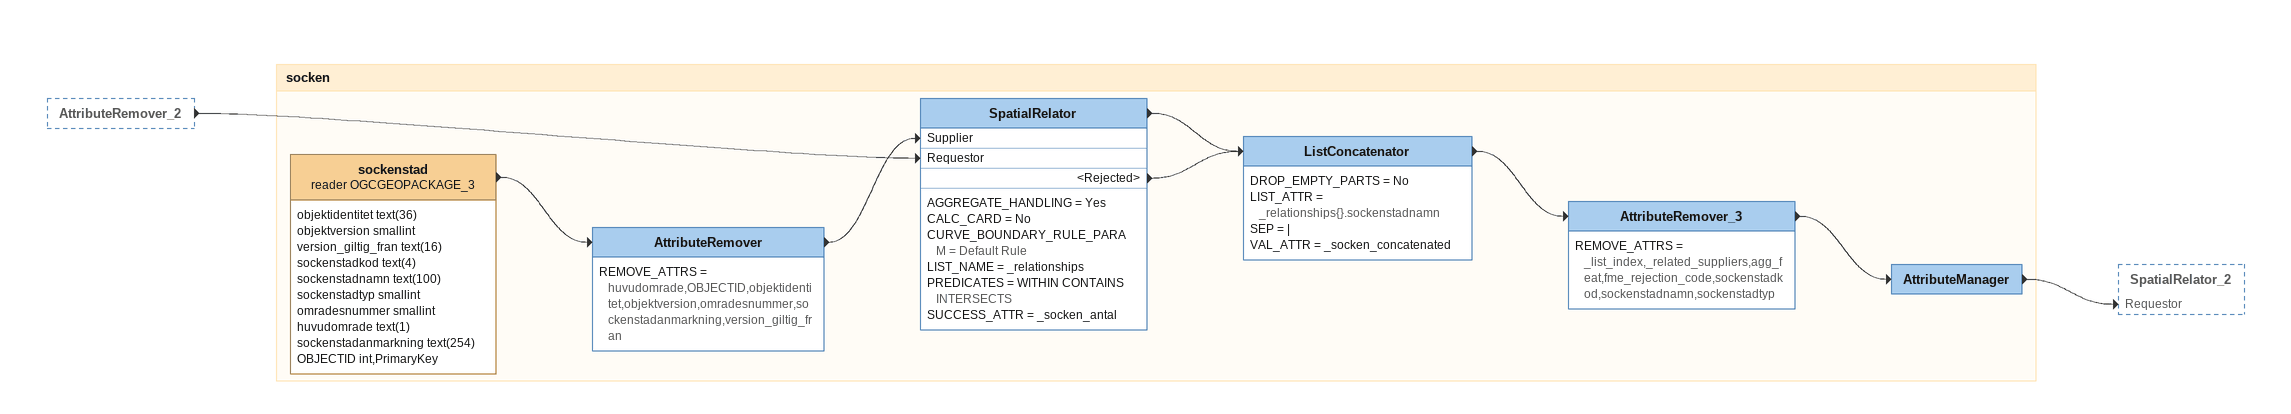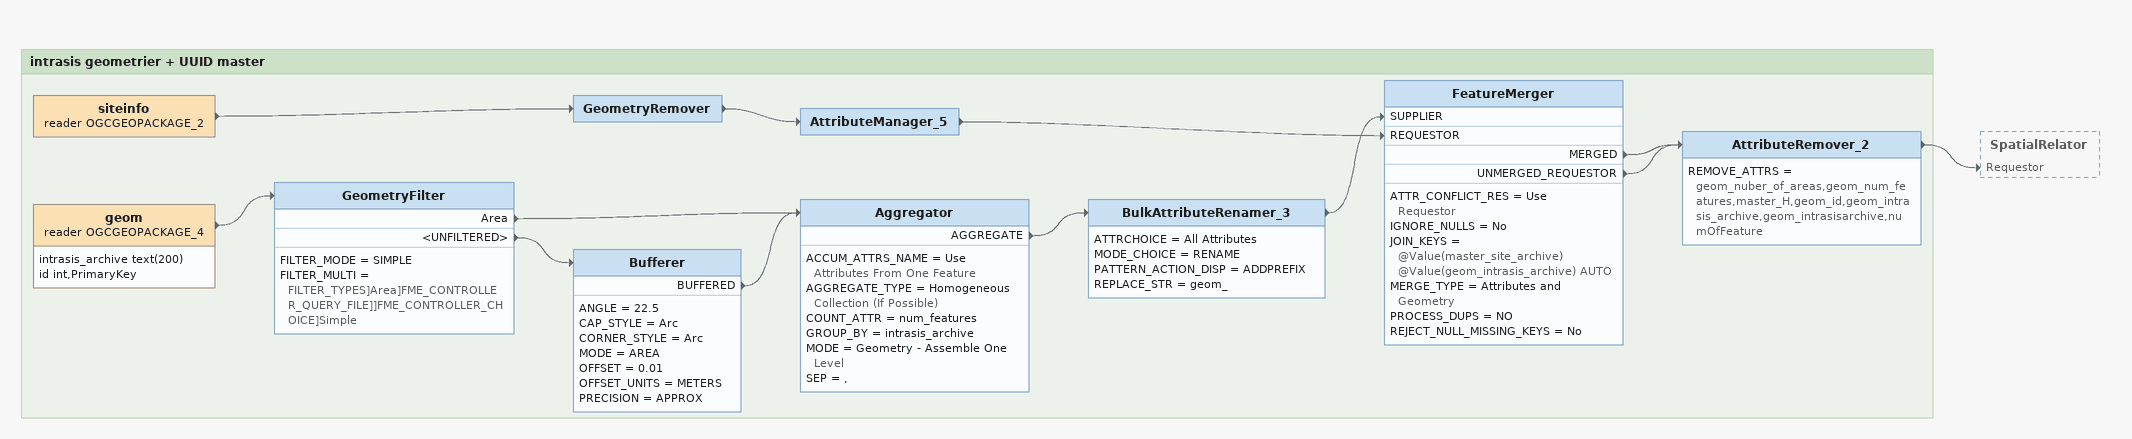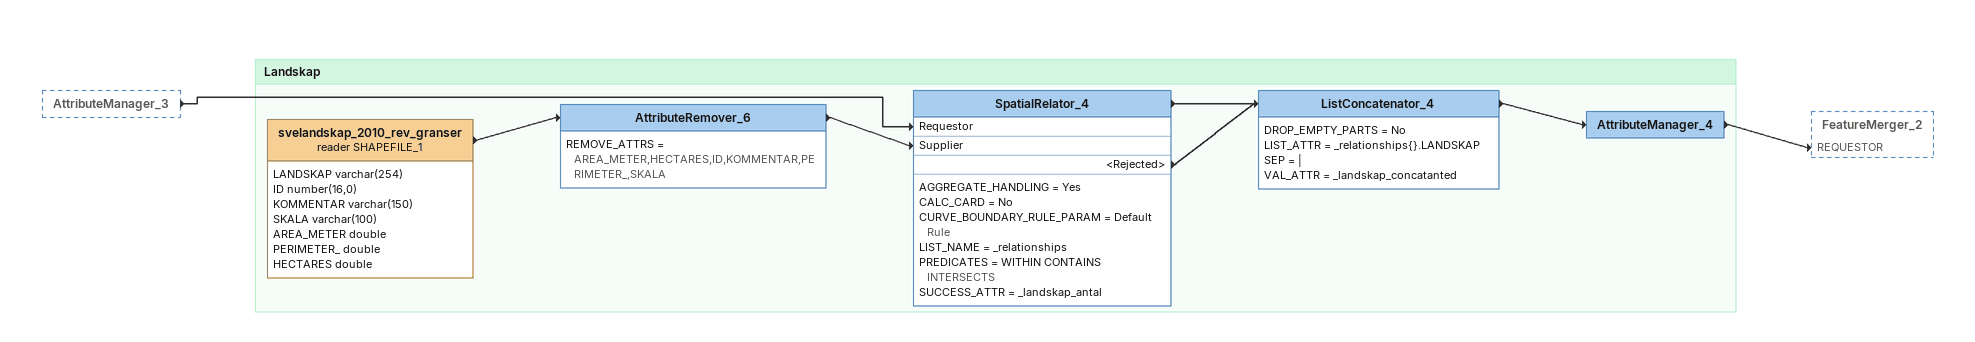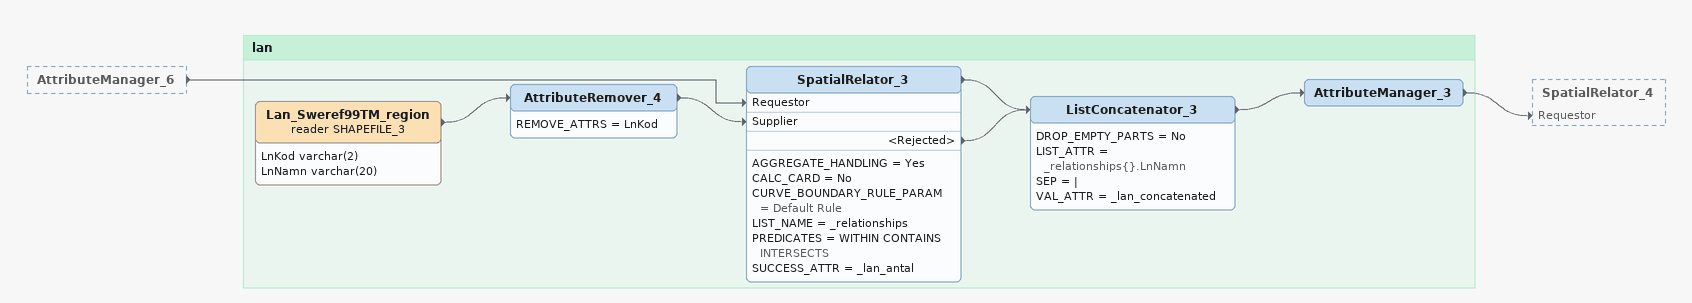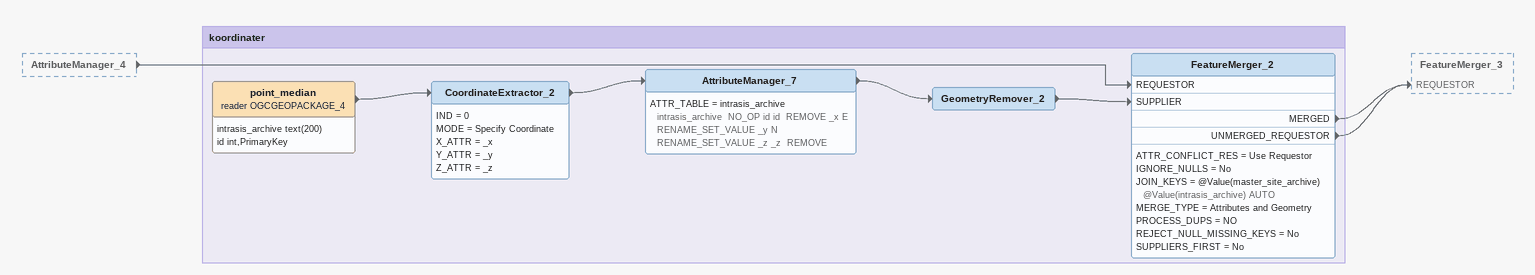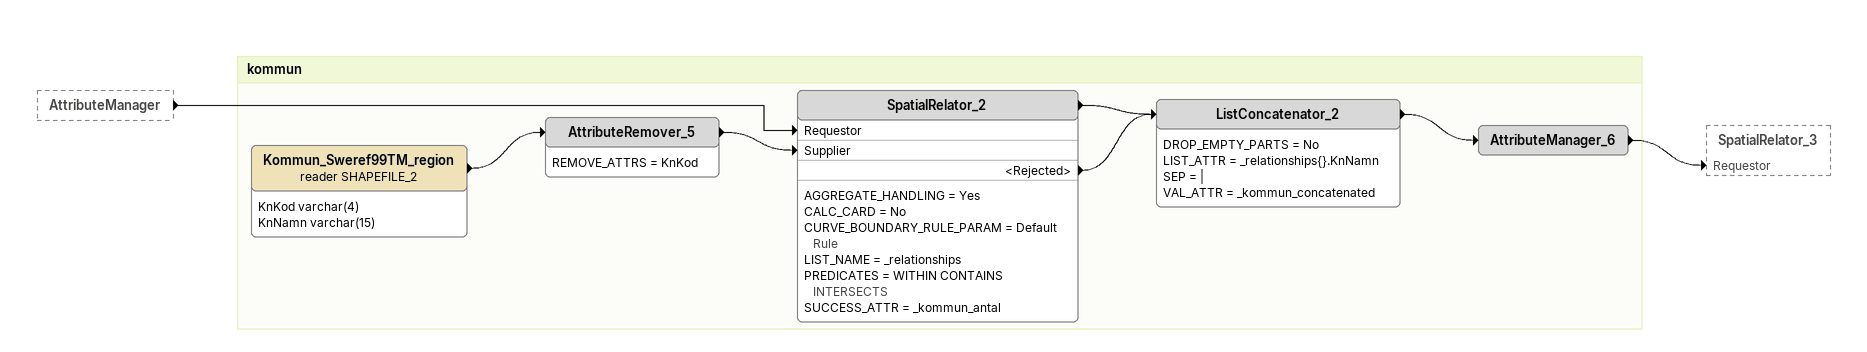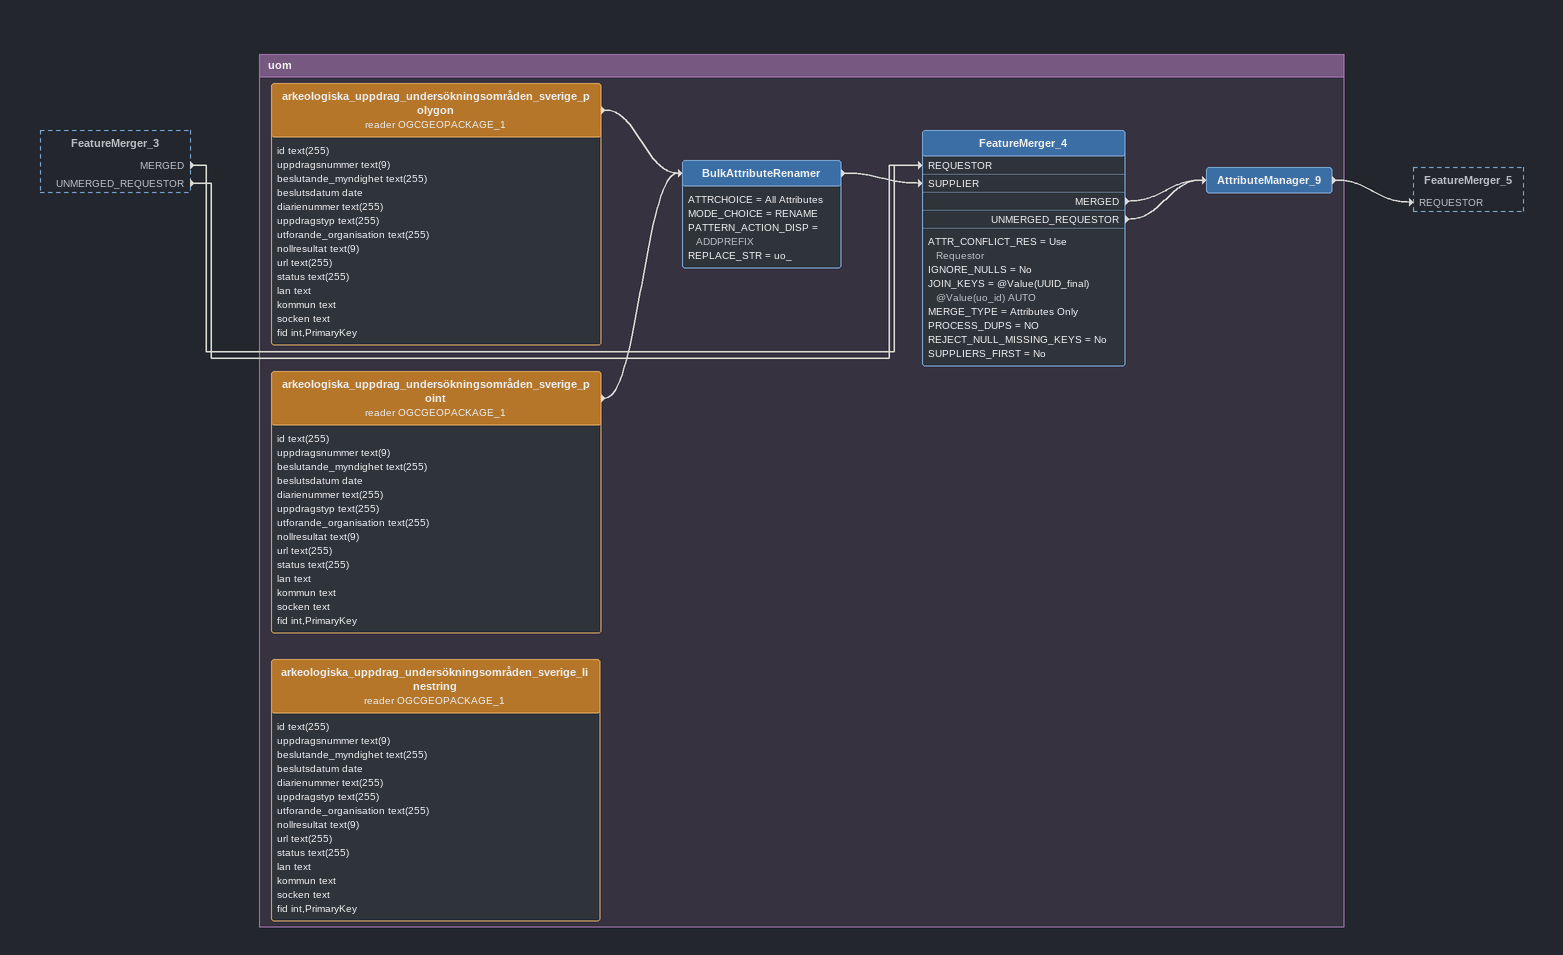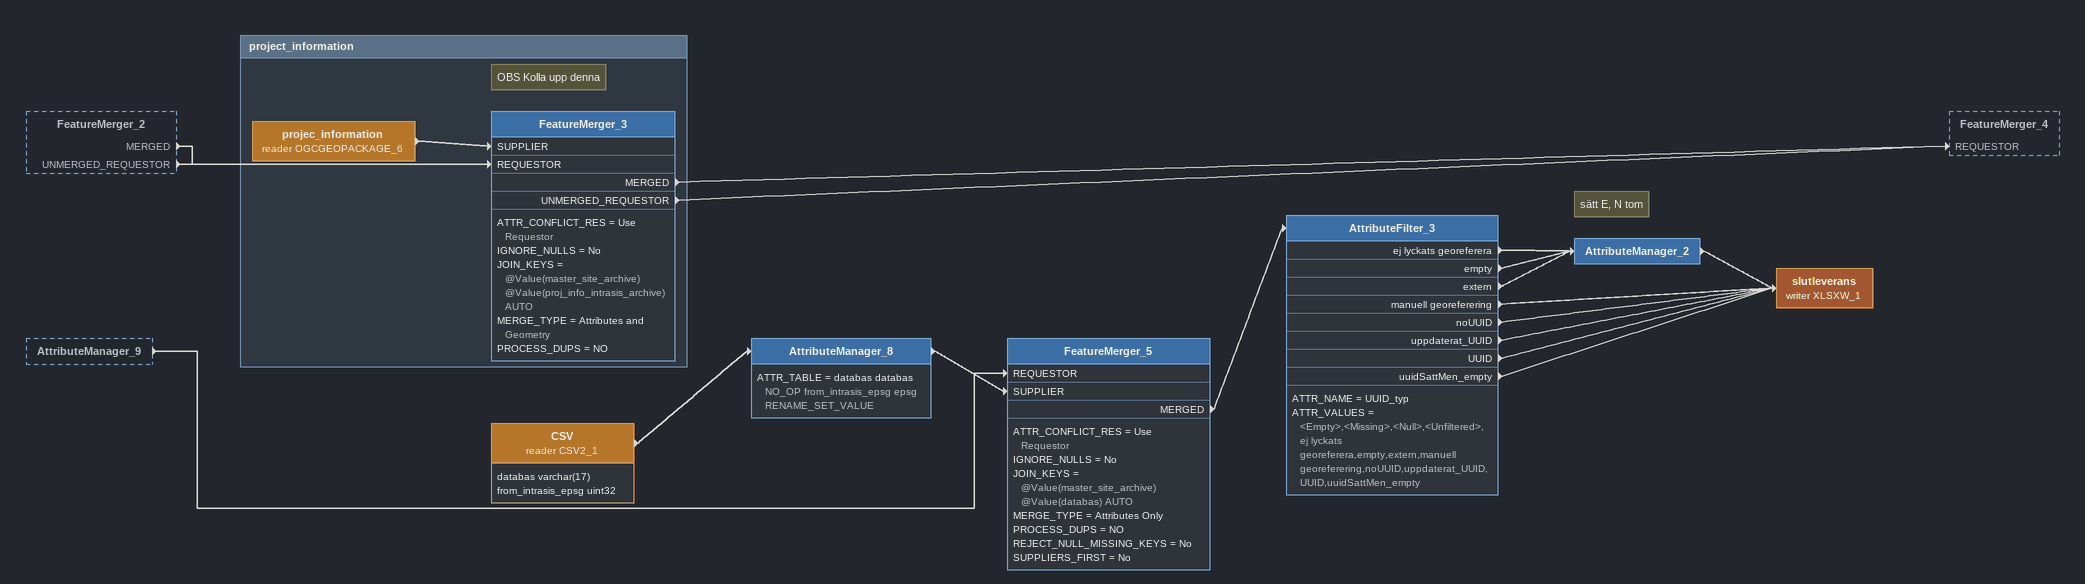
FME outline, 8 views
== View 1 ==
AttributeRemover_2 [outside]
    -> SpatialRelator [Requestor]

Bookmark: socken
sockenstad (reader OGCGEOPACKAGE_3)
    attributes: objektidentitet text(36), objektversion smallint, version_giltig_fran text(16), sockenstadkod text(4), sockenstadnamn text(100), sockenstadtyp smallint, omradesnummer smallint, huvudomrade text(1), sockenstadanmarkning text(254), OBJECTID int,PrimaryKey
    -> AttributeRemover
AttributeRemover
    REMOVE_ATTRS = huvudomrade,OBJECTID,objektidentitet,objektversion,omradesnummer,sockenstadanmarkning,version_giltig_fran
    -> SpatialRelator [Supplier]
SpatialRelator
    AGGREGATE_HANDLING = Yes
    CALC_CARD = No
    CURVE_BOUNDARY_RULE_PARAM = Default Rule
    LIST_NAME = _relationships
    PREDICATES = WITHIN CONTAINS INTERSECTS
    SUCCESS_ATTR = _socken_antal
    -> ListConcatenator
    <Rejected> -> ListConcatenator
ListConcatenator
    DROP_EMPTY_PARTS = No
    LIST_ATTR = _relationships{}.sockenstadnamn
    SEP = |
    VAL_ATTR = _socken_concatenated
    -> AttributeRemover_3
AttributeRemover_3
    REMOVE_ATTRS = _list_index,_related_suppliers,agg_feat,fme_rejection_code,sockenstadkod,sockenstadnamn,sockenstadtyp
    -> AttributeManager
AttributeManager
    -> SpatialRelator_2 [Requestor]

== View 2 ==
Bookmark: intrasis geometrier + UUID master
siteinfo (reader OGCGEOPACKAGE_2)
    -> GeometryRemover
GeometryRemover
    -> AttributeManager_5
AttributeManager_5
    -> FeatureMerger [REQUESTOR]
geom (reader OGCGEOPACKAGE_4)
    attributes: intrasis_archive text(200), id int,PrimaryKey
    -> GeometryFilter
GeometryFilter
    FILTER_MODE = SIMPLE
    FILTER_MULTI = FILTER_TYPES]Area]FME_CONTROLLER_QUERY_FILE]]FME_CONTROLLER_CHOICE]Simple
    Area -> Aggregator
    <UNFILTERED> -> Bufferer
Bufferer
    ANGLE = 22.5
    CAP_STYLE = Arc
    CORNER_STYLE = Arc
    MODE = AREA
    OFFSET = 0.01
    OFFSET_UNITS = METERS
    PRECISION = APPROX
    BUFFERED -> Aggregator
Aggregator
    ACCUM_ATTRS_NAME = Use Attributes From One Feature
    AGGREGATE_TYPE = Homogeneous Collection (If Possible)
    COUNT_ATTR = num_features
    GROUP_BY = intrasis_archive
    MODE = Geometry - Assemble One Level
    SEP = ,
    AGGREGATE -> BulkAttributeRenamer_3
BulkAttributeRenamer_3
    ATTRCHOICE = All Attributes
    MODE_CHOICE = RENAME
    PATTERN_ACTION_DISP = ADDPREFIX
    REPLACE_STR = geom_
    -> FeatureMerger [SUPPLIER]
FeatureMerger
    ATTR_CONFLICT_RES = Use Requestor
    IGNORE_NULLS = No
    JOIN_KEYS = @Value(master_site_archive) @Value(geom_intrasis_archive) AUTO
    MERGE_TYPE = Attributes and Geometry
    PROCESS_DUPS = NO
    REJECT_NULL_MISSING_KEYS = No
    MERGED -> AttributeRemover_2
    UNMERGED_REQUESTOR -> AttributeRemover_2
AttributeRemover_2
    REMOVE_ATTRS = geom_nuber_of_areas,geom_num_features,master_H,geom_id,geom_intrasis_archive,geom_intrasisarchive,numOfFeature
    -> SpatialRelator [Requestor]

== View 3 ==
AttributeManager_3 [outside]
    -> SpatialRelator_4 [Requestor]

Bookmark: Landskap
svelandskap_2010_rev_granser (reader SHAPEFILE_1)
    attributes: LANDSKAP varchar(254), ID number(16,0), KOMMENTAR varchar(150), SKALA varchar(100), AREA_METER double, PERIMETER_ double, HECTARES double
    -> AttributeRemover_6
AttributeRemover_6
    REMOVE_ATTRS = AREA_METER,HECTARES,ID,KOMMENTAR,PERIMETER_,SKALA
    -> SpatialRelator_4 [Supplier]
SpatialRelator_4
    AGGREGATE_HANDLING = Yes
    CALC_CARD = No
    CURVE_BOUNDARY_RULE_PARAM = Default Rule
    LIST_NAME = _relationships
    PREDICATES = WITHIN CONTAINS INTERSECTS
    SUCCESS_ATTR = _landskap_antal
    -> ListConcatenator_4
    <Rejected> -> ListConcatenator_4
ListConcatenator_4
    DROP_EMPTY_PARTS = No
    LIST_ATTR = _relationships{}.LANDSKAP
    SEP = |
    VAL_ATTR = _landskap_concatanted
    -> AttributeManager_4
AttributeManager_4
    -> FeatureMerger_2 [REQUESTOR]

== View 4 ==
AttributeManager_6 [outside]
    -> SpatialRelator_3 [Requestor]

Bookmark: lan
Lan_Sweref99TM_region (reader SHAPEFILE_3)
    attributes: LnKod varchar(2), LnNamn varchar(20)
    -> AttributeRemover_4
AttributeRemover_4
    REMOVE_ATTRS = LnKod
    -> SpatialRelator_3 [Supplier]
SpatialRelator_3
    AGGREGATE_HANDLING = Yes
    CALC_CARD = No
    CURVE_BOUNDARY_RULE_PARAM = Default Rule
    LIST_NAME = _relationships
    PREDICATES = WITHIN CONTAINS INTERSECTS
    SUCCESS_ATTR = _lan_antal
    -> ListConcatenator_3
    <Rejected> -> ListConcatenator_3
ListConcatenator_3
    DROP_EMPTY_PARTS = No
    LIST_ATTR = _relationships{}.LnNamn
    SEP = |
    VAL_ATTR = _lan_concatenated
    -> AttributeManager_3
AttributeManager_3
    -> SpatialRelator_4 [Requestor]

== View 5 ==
AttributeManager_4 [outside]
    -> FeatureMerger_2 [REQUESTOR]

Bookmark: koordinater
point_median (reader OGCGEOPACKAGE_4)
    attributes: intrasis_archive text(200), id int,PrimaryKey
    -> CoordinateExtractor_2
CoordinateExtractor_2
    IND = 0
    MODE = Specify Coordinate
    X_ATTR = _x
    Y_ATTR = _y
    Z_ATTR = _z
    -> AttributeManager_7
AttributeManager_7
    ATTR_TABLE = intrasis_archive intrasis_archive  NO_OP id id  REMOVE _x E  RENAME_SET_VALUE _y N  RENAME_SET_VALUE _z _z  REMOVE
    -> GeometryRemover_2
GeometryRemover_2
    -> FeatureMerger_2 [SUPPLIER]
FeatureMerger_2
    ATTR_CONFLICT_RES = Use Requestor
    IGNORE_NULLS = No
    JOIN_KEYS = @Value(master_site_archive) @Value(intrasis_archive) AUTO
    MERGE_TYPE = Attributes and Geometry
    PROCESS_DUPS = NO
    REJECT_NULL_MISSING_KEYS = No
    SUPPLIERS_FIRST = No
    MERGED -> FeatureMerger_3 [REQUESTOR]
    UNMERGED_REQUESTOR -> FeatureMerger_3 [REQUESTOR]

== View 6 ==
AttributeManager [outside]
    -> SpatialRelator_2 [Requestor]

Bookmark: kommun
Kommun_Sweref99TM_region (reader SHAPEFILE_2)
    attributes: KnKod varchar(4), KnNamn varchar(15)
    -> AttributeRemover_5
AttributeRemover_5
    REMOVE_ATTRS = KnKod
    -> SpatialRelator_2 [Supplier]
SpatialRelator_2
    AGGREGATE_HANDLING = Yes
    CALC_CARD = No
    CURVE_BOUNDARY_RULE_PARAM = Default Rule
    LIST_NAME = _relationships
    PREDICATES = WITHIN CONTAINS INTERSECTS
    SUCCESS_ATTR = _kommun_antal
    -> ListConcatenator_2
    <Rejected> -> ListConcatenator_2
ListConcatenator_2
    DROP_EMPTY_PARTS = No
    LIST_ATTR = _relationships{}.KnNamn
    SEP = |
    VAL_ATTR = _kommun_concatenated
    -> AttributeManager_6
AttributeManager_6
    -> SpatialRelator_3 [Requestor]

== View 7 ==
FeatureMerger_3 [outside]
    MERGED -> FeatureMerger_4 [REQUESTOR]
    UNMERGED_REQUESTOR -> FeatureMerger_4 [REQUESTOR]

Bookmark: uom
arkeologiska_uppdrag_undersökningsområden_sverige_linestring (reader OGCGEOPACKAGE_1)
    attributes: id text(255), uppdragsnummer text(9), beslutande_myndighet text(255), beslutsdatum date, diarienummer text(255), uppdragstyp text(255), utforande_organisation text(255), nollresultat text(9), url text(255), status text(255), lan text, kommun text, socken text, fid int,PrimaryKey
arkeologiska_uppdrag_undersökningsområden_sverige_polygon (reader OGCGEOPACKAGE_1)
    attributes: id text(255), uppdragsnummer text(9), beslutande_myndighet text(255), beslutsdatum date, diarienummer text(255), uppdragstyp text(255), utforande_organisation text(255), nollresultat text(9), url text(255), status text(255), lan text, kommun text, socken text, fid int,PrimaryKey
    -> BulkAttributeRenamer
arkeologiska_uppdrag_undersökningsområden_sverige_point (reader OGCGEOPACKAGE_1)
    attributes: id text(255), uppdragsnummer text(9), beslutande_myndighet text(255), beslutsdatum date, diarienummer text(255), uppdragstyp text(255), utforande_organisation text(255), nollresultat text(9), url text(255), status text(255), lan text, kommun text, socken text, fid int,PrimaryKey
    -> BulkAttributeRenamer
BulkAttributeRenamer
    ATTRCHOICE = All Attributes
    MODE_CHOICE = RENAME
    PATTERN_ACTION_DISP = ADDPREFIX
    REPLACE_STR = uo_
    -> FeatureMerger_4 [SUPPLIER]
FeatureMerger_4
    ATTR_CONFLICT_RES = Use Requestor
    IGNORE_NULLS = No
    JOIN_KEYS = @Value(UUID_final) @Value(uo_id) AUTO
    MERGE_TYPE = Attributes Only
    PROCESS_DUPS = NO
    REJECT_NULL_MISSING_KEYS = No
    SUPPLIERS_FIRST = No
    MERGED -> AttributeManager_9
    UNMERGED_REQUESTOR -> AttributeManager_9
AttributeManager_9
    -> FeatureMerger_5 [REQUESTOR]

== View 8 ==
FeatureMerger_2 [outside]
    MERGED -> FeatureMerger_3 [REQUESTOR]
    UNMERGED_REQUESTOR -> FeatureMerger_3 [REQUESTOR]
AttributeManager_9 [outside]
    -> FeatureMerger_5 [REQUESTOR]
CSV (reader CSV2_1)
    attributes: databas varchar(17), from_intrasis_epsg uint32
    -> AttributeManager_8
AttributeManager_8
    ATTR_TABLE = databas databas  NO_OP from_intrasis_epsg epsg  RENAME_SET_VALUE
    -> FeatureMerger_5 [SUPPLIER]
FeatureMerger_5
    ATTR_CONFLICT_RES = Use Requestor
    IGNORE_NULLS = No
    JOIN_KEYS = @Value(master_site_archive) @Value(databas) AUTO
    MERGE_TYPE = Attributes Only
    PROCESS_DUPS = NO
    REJECT_NULL_MISSING_KEYS = No
    SUPPLIERS_FIRST = No
    MERGED -> AttributeFilter_3
AttributeFilter_3
    ATTR_NAME = UUID_typ
    ATTR_VALUES = <Empty>,<Missing>,<Null>,<Unfiltered>,ej lyckats georeferera,empty,extern,manuell georeferering,noUUID,uppdaterat_UUID,UUID,uuidSattMen_empty
    ej lyckats georeferera -> AttributeManager_2
    empty -> AttributeManager_2
    extern -> AttributeManager_2
    manuell georeferering -> slutleverans (writer XLSXW_1)
    noUUID -> slutleverans (writer XLSXW_1)
    uppdaterat_UUID -> slutleverans (writer XLSXW_1)
    UUID -> slutleverans (writer XLSXW_1)
    uuidSattMen_empty -> slutleverans (writer XLSXW_1)
Note: sätt E, N tom
AttributeManager_2
    -> slutleverans (writer XLSXW_1)
slutleverans (writer XLSXW_1)

Bookmark: project_information
projec_information (reader OGCGEOPACKAGE_6)
    -> FeatureMerger_3 [SUPPLIER]
Note: OBS Kolla upp denna
FeatureMerger_3
    ATTR_CONFLICT_RES = Use Requestor
    IGNORE_NULLS = No
    JOIN_KEYS = @Value(master_site_archive) @Value(proj_info_intrasis_archive) AUTO
    MERGE_TYPE = Attributes and Geometry
    PROCESS_DUPS = NO
    MERGED -> FeatureMerger_4 [REQUESTOR]
    UNMERGED_REQUESTOR -> FeatureMerger_4 [REQUESTOR]
